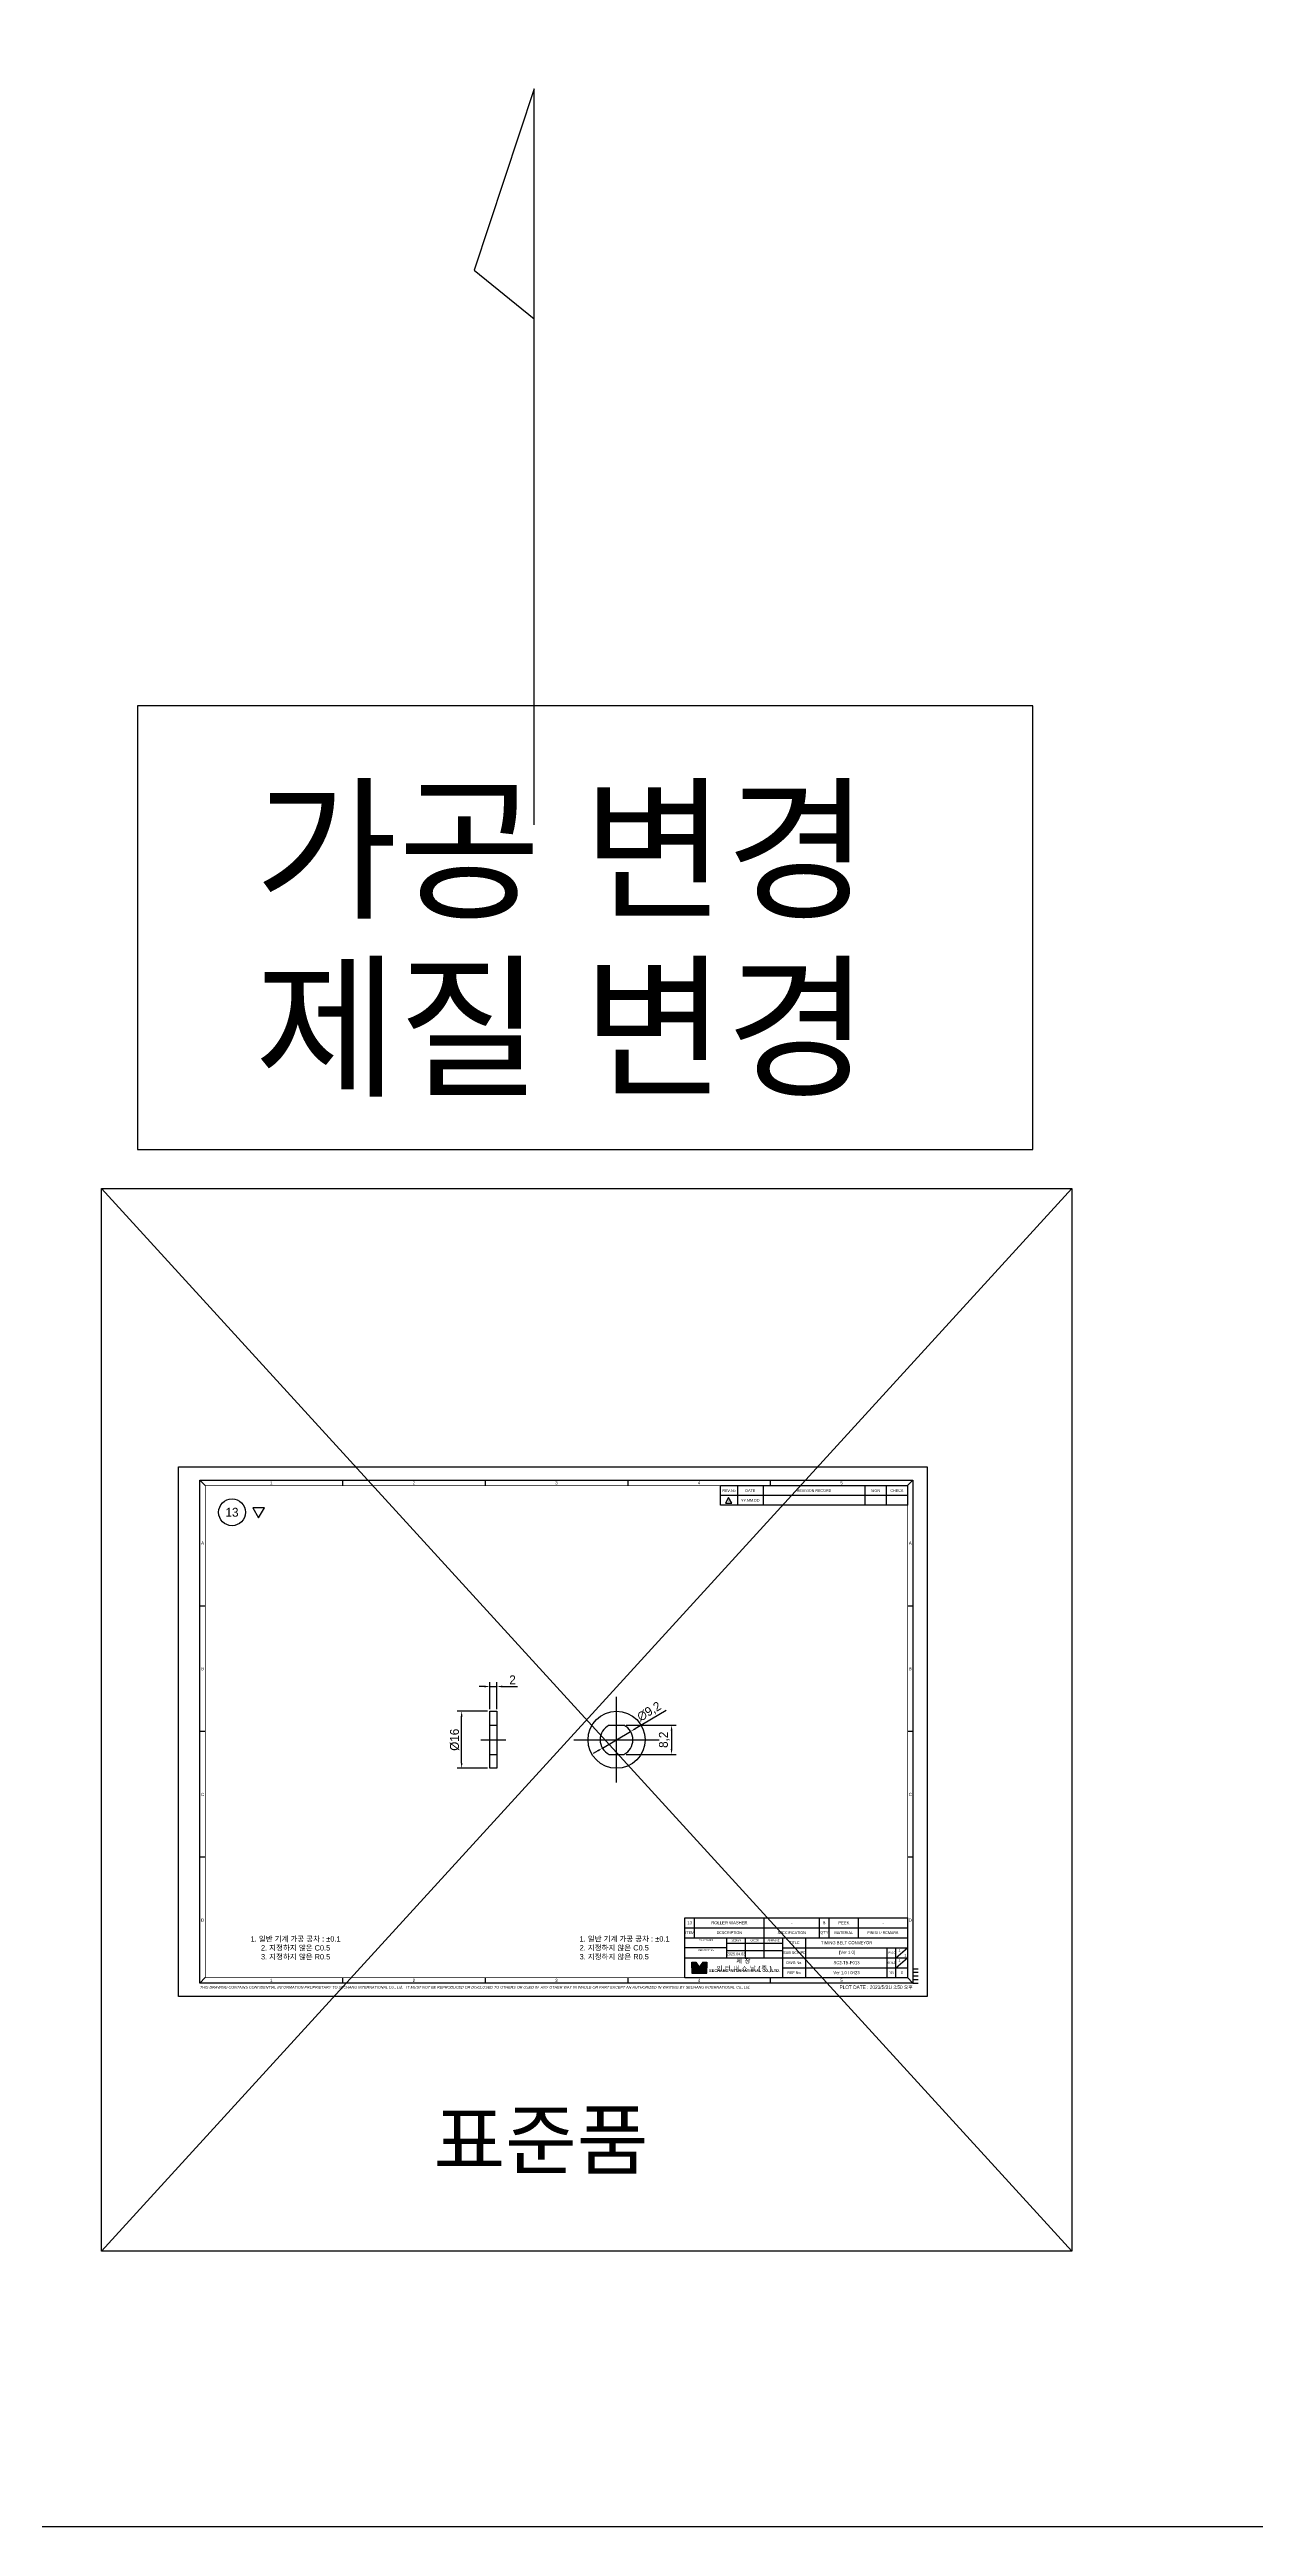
# Model space of a CAD drawing. Header units: inches. Extents: x 0 to 23821, y 0 to 11279.
# Drawn here: x 22038 to 22376, y 1770 to 2465 of the extents above; entities that cross this region are included whole.
import ezdxf
from ezdxf.enums import TextEntityAlignment as Align

# ---------------------------------------------------------------- set-up
doc = ezdxf.new("R2010")
doc.units = ezdxf.units.IN
doc.header["$LTSCALE"] = 10
doc.header["$MEASUREMENT"] = 0
for name, pattern in [('CENTER', [2, 1.25, -0.25, 0.25, -0.25]), ('HIDDEN', [0.375, 0.25, -0.125]), ('PHANTOM', [2.5, 1.25, -0.25, 0.25, -0.25, 0.25, -0.25])]:
    doc.linetypes.add(name, pattern=pattern)
doc.layers.get('Defpoints').update_dxf_attribs({"color": 8})
for name, color, linetype in [('11', 1, 'CENTER'), ('22', 2, 'HIDDEN'), ('66', 6, 'PHANTOM'), ('CENTER LINE', 1, 'CENTER'), ('D', 3, 'Continuous'), ('HIDDEN LINE', 4, 'HIDDEN'), ('T', 3, 'Continuous')]:
    doc.layers.add(name, color=color, linetype=linetype)
doc.styles.add('SCI', font='')
doc.styles.get('SCI').set_extended_font_data('Gulim')
doc.dimstyles.new('SCH', dxfattribs={"dimtxt": 2.5, "dimasz": 2, "dimexe": 1.25, "dimexo": 0.625, "dimtad": 1, "dimdec": 8, "dimtxsty": 'SCI', "dimcen": 2.5, "dimclrd": 4, "dimclre": 4, "dimclrt": 7, "dimadec": 8, "dimazin": 2, "dimtfac": 1, "dimtdec": 8, "dimtmove": 0, "dimatfit": 3, "dimfxl": 1, "dimarcsym": 0})

# ---------------------------------------------------------------- blocks, each defined once
blk = doc.blocks.new('A$C5b8731fd')
for p, q in [((0, 0), (-2.3, -3.9)), ((2.3, -3.9), (0, 0)), ((-2.3, -3.9), (2.3, -3.9))]:
    blk.add_line(p, q)
blk = doc.blocks.new('*U568')
at = {"color": 2}
blk.add_lwpolyline([(0, 0), (1.5, 2.6), (-1.5, 2.6)], close=True, dxfattribs=at)
blk = doc.blocks.new('SECHANG TITLE')
h = blk.add_hatch(color=162)
h.dxf.hatch_style = 1
h.paths.add_polyline_path([(6.1, -25.1), (4.2, -25.1), (4.2, -27.9), (7.9, -27.9)])
h.paths.add_polyline_path([(12.1, -25.1), (10.2, -25.1), (8.3, -27.9), (12.1, -27.9)])
h.paths.add_polyline_path([(12.1, -28.1), (4.2, -28.1), (4.2, -30.9), (12.1, -30.9)])
at = {"color": 3}
for p, q in [((125, 0), (125, -33.6)), ((0, -5.6), (125, -5.6)), ((0, -33.6), (0, -5.6)), ((0, -11.2), (125, -11.2)), ((5.5, -11.2), (5.5, -5.6)), ((23.5, -11.2), (23.5, -22.4)), ((34, -22.4), (34, -11.2)), ((44.5, -22.4), (44.5, -5.6)), ((55, -33.6), (55, -11.2)), ((68, -33.6), (68, -11.2)), ((75.5, -11.2), (75.5, -5.6)), ((81, -11.2), (81, -5.6)), ((97.5, -11.2), (97.5, -5.6)), ((23.5, -16.8), (0, -16.8)), ((0, -22.4), (125, -22.4)), ((23.5, -14.2), (55, -14.2)), ((23.5, -18.3), (55, -18.3)), ((55, -16.8), (125, -16.8)), ((113.5, -33.6), (113.5, -16.8)), ((118.5, -22.4), (125, -16.8)), ((118.5, -33.6), (118.5, -16.8)), ((118.5, -28), (125, -22.4)), ((0, -33.6), (125, -33.6)), ((55, -28), (125, -28))]:
    blk.add_line(p, q, dxfattribs=at)
for p, q in [((4, -28), (4, -24.9)), ((4, -24.9), (6.2, -24.9)), ((4.2, -27.9), (4.2, -25.1)), ((4.2, -25.1), (6.1, -25.1)), ((6.1, -25.1), (7.9, -27.9)), ((6.2, -24.9), (8.1, -27.8)), ((10.1, -24.9), (8.1, -27.8)), ((10.2, -25.1), (8.3, -27.9)), ((10.1, -24.9), (12.3, -24.9)), ((10.2, -25.1), (12.1, -25.1)), ((12.1, -25.1), (12.1, -27.9)), ((12.3, -24.9), (12.3, -28)), ((4, -28), (4, -31.1)), ((4, -31.1), (12.3, -31.1)), ((7.9, -27.9), (4.2, -27.9)), ((12.1, -28.1), (4.2, -28.1)), ((4.2, -28.1), (4.2, -30.9)), ((4.2, -30.9), (12.1, -30.9)), ((12.1, -27.9), (8.3, -27.9)), ((12.1, -30.9), (12.1, -28.1)), ((12.3, -31.1), (12.3, -28))]:
    blk.add_line(p, q)
at = {"attachment_point": 5, "style": 'SCI'}
for s, insert, char_height, width in [('ITEM', (2.8, -8.4), 1.5, 5.5), (' CUSTOMER', (11.8, -12.6), 1, 23.5), ('DESCRIPTION', (25, -8.4), 1.5, 39), ('DESIGN', (28.8, -12.7), 1, 10.5), ('CHECK', (39.3, -12.7), 1, 10.5), ('APPROVE', (49.8, -12.7), 1, 10.5), ('SPECIFICATION', (60, -8.4), 1.5, 31), ('TITLE', (61.5, -14), 1.5, 13), ("Q'TY", (78.3, -8.4), 1.5, 5.5), ('MATERIAL', (89.2, -8.4), 1.5, 16.5), ('FINISH / REMARK', (111.2, -8.4), 1.5, 27.5), (' PROJECT No.', (11.8, -18.2), 1, 23.5), ('{\\fGulim|b1|i0|c129|p50;\\T1.45;세창 인터내쇼날(주)}', (33.6, -26.7), 2.5, 38.733), ('SUB SCRIPE', (61.5, -19.6), 1.5, 13), ('DWG No.', (61.5, -25.2), 1.5, 13), ('SCALE', (116, -25.2), 1, 5), (' PAGE', (116, -19.6), 1, 5), ('{\\fGulim|b1|i0|c129|p50;\\T1.05;SECHANG INTERNATIONAL CO., LTD.}', (33.6, -29.8), 1.5, 38.733), ('REF No.', (61.5, -30.8), 1.5, 13), ('REV', (116, -30.8), 1, 5)]:
    blk.add_mtext(s, dxfattribs=dict(at, insert=insert, char_height=char_height, width=width))
blk = doc.blocks.new('SECHANG REV')
at = {"color": 7}
blk.add_line((-52.5, 0), (-52.5, 5.5), dxfattribs=at)
blk.add_line((52.5, 0), (-52.5, 0))
at = {"color": 3}
for p, q in [((-43, 5.5), (-43, 0)), ((-28.5, 5.5), (-28.5, 0)), ((28.5, 5.5), (28.5, 0)), ((40.5, 5.5), (40.5, 0)), ((52.5, 5.5), (52.5, 0))]:
    blk.add_line(p, q, dxfattribs=at)
blk = doc.blocks.new('SECHANG A3')
at = {"color": 2}
for p, q in [((-198, 289.5), (-195, 286.5)), ((-118, 289.5), (-118, 286.5)), ((-38, 289.5), (-38, 286.5)), ((42, 289.5), (42, 286.5)), ((122, 289.5), (122, 286.5)), ((202, 289.5), (199, 286.5)), ((-195, 10.5), (-198, 7.5)), ((-118, 10.5), (-118, 7.5)), ((-38, 10.5), (-38, 7.5)), ((42, 10.5), (42, 7.5)), ((122, 10.5), (122, 7.5)), ((199, 10.5), (202, 7.5))]:
    blk.add_line(p, q, dxfattribs=at)
at = {"color": 3}
blk.add_line((94, 286.5), (199, 286.5), dxfattribs=at)
for p, q in [((-198, 219), (-195, 219)), ((199, 219), (202, 219)), ((-195, 148.5), (-198, 148.5)), ((202, 148.5), (199, 148.5)), ((-195, 78), (-198, 78)), ((202, 78), (199, 78)), ((202, 15.5), (205, 15.5))]:
    blk.add_line(p, q)
at = {"color": 1}
blk.add_lwpolyline([(-210, 297), (210, 297), (210, 0), (-210, 0)], close=True, dxfattribs=at)
at = {"color": 2}
blk.add_lwpolyline([(-198, 289.5), (202, 289.5), (202, 7.5), (-198, 7.5)], close=True, dxfattribs=at)
at = {"const_width": 0.4}
blk.add_lwpolyline([(-195, 286.5), (199, 286.5), (199, 10.5), (-195, 10.5)], close=True, dxfattribs=at)
at = {"layer": '11', "ltscale": 5}
blk.add_line((202, 11.5), (205, 11.5), dxfattribs=at)
at = {"layer": '22', "ltscale": 5}
blk.add_line((202, 13.5), (205, 13.5), dxfattribs=at)
at = {"layer": '66', "ltscale": 3}
blk.add_line((202, 9.5), (205, 9.5), dxfattribs=at)
at = {"layer": 'T'}
blk.add_line((202, 7.5), (205, 7.5), dxfattribs=at)
for name, p in [('SECHANG REV', (146.5, 281)), ('SECHANG TITLE', (74, 44.1))]:
    blk.add_blockref(name, p)
at = {"linetype": 'Continuous', "style": 'SCI'}
blk.add_text('PLOT DATE : 2023/5/31/ 3:50 오후', height=1.92, dxfattribs=at).set_placement((201.9, 4.2), align=Align.RIGHT)
at = {"color": 2, "style": 'SCI'}
for s, insert, char_height, width, attachment_point in [('1', (-158, 288), 1.7, 80, 5), ('2', (-78, 288), 1.7, 80, 5), ('3', (2, 288), 1.7, 80, 5), ('4', (82, 288), 1.7, 80, 5), ('5', (162, 288), 1.7, 80, 5), ('A', (-196.5, 254.3), 1.7, 3, 5), ('A', (200.5, 254.3), 1.7, 3, 5), ('B', (-196.5, 183.8), 1.7, 3, 5), ('B', (200.5, 183.8), 1.7, 3, 5), ('C', (-196.5, 113.3), 1.7, 3, 5), ('C', (200.5, 113.3), 1.7, 3, 5), ('D', (-196.5, 42.8), 1.7, 3, 5), ('D', (200.5, 42.8), 1.7, 3, 5), ('1. 일반 기계 가공 공차 : ±0.1\\P2. 지정하지 않은 C0.5\\P3. 지정하지 않은 R0.5', (15, 27.1), 3, 83.582, 4), ('TIMING BELT CONVEYOR', (164.8, 30.1), 1.7, 45.5, 5), ('2025.04.03', (102.8, 23.8), 1.5, 10.5, 5), ('\\pi1.42726;1', (195.8, 23.1), 1.5, 3.25, 4), ('1', (-158, 9), 1.7, 80, 5), ('2', (-78, 9), 1.7, 80, 5), ('3', (2, 9), 1.7, 80, 5), ('4', (82, 9), 1.7, 80, 5), ('5', (162, 9), 1.7, 80, 5)]:
    blk.add_mtext(s, dxfattribs=dict(at, insert=insert, char_height=char_height, width=width, attachment_point=attachment_point))
at = {"char_height": 1.5, "attachment_point": 5, "style": 'SCI'}
for s, insert, width in [('REV.No', (98.8, 283.7), 9.5), ('DATE', (110.8, 283.7), 14.5), ('REVISION RECORD', (146.5, 283.7), 57), ('SIGN', (181, 283.7), 12), ('CHECK', (193, 283.7), 12)]:
    blk.add_mtext(s, dxfattribs=dict(at, insert=insert, width=width))
at = {"color": 3, "insert": (-198, 5), "char_height": 1.5, "width": 400.024, "attachment_point": 4, "style": 'SCI'}
blk.add_mtext('{\\fArial|b0|i1|c0|p34;THIS DRAWING CONTAINS CONFIDENTIAL INFORMATION PROPRIETARY TO SECHANG INTERNATIONAL Co., Ltd.   IT MUST NOT BE REPRODUCED OR DISCLOSED TO OTHERS OR USED IN  ANY OTHER WAY IN WHOLE OR PART EXCEPT AN AUTHORIZED IN WRITING BY SECHANG INTERNATIONAL Co., Ltd.  }', dxfattribs=at)
blk = doc.blocks.new('A$C22515e4a')
at = {"color": 3}
for p, q in [((0, 0), (125, 0)), ((0, -5.6), (0, 0)), ((5.5, -5.6), (5.5, 0)), ((44.5, -5.6), (44.5, 0)), ((75.5, -5.6), (75.5, 0)), ((81, -5.6), (81, 0)), ((97.5, -5.6), (97.5, 0)), ((125, 0), (125, -5.6))]:
    blk.add_line(p, q, dxfattribs=at)
blk = doc.blocks.new('V1A$C547bb624')
blk.add_lwpolyline([(-3, 8), (-1, 8), (-1, -8), (-3, -8)], close=True)
at = {"layer": 'CENTER LINE', "ltscale": 0.9375}
blk.add_line((-5.525, 0), (1.525, 0), dxfattribs=at)
at = {"layer": 'HIDDEN LINE', "ltscale": 1.875}
for p, q in [((-3, 4.1), (-1, 4.1)), ((-3, -4.1), (-1, -4.1))]:
    blk.add_line(p, q, dxfattribs=at)
blk = doc.blocks.new('V1A$Cbbe3f1bf')
for p, q in [((-2.09, 4.1), (2.09, 4.1)), ((-2.09, -4.1), (2.09, -4.1))]:
    blk.add_line(p, q)
blk.add_circle((0, 0), 8)
for start, end in [(116.96239, 243.03761), (296.96239, 63.03761)]:
    blk.add_arc((0, 0), 4.6, start, end)
at = {"layer": 'CENTER LINE', "ltscale": 3.6}
for p, q in [((0, -12), (0, 12)), ((-12, 0), (12, 0))]:
    blk.add_line(p, q, dxfattribs=at)
blk = doc.blocks.new('*D1036')
at = {"color": 4, "lineweight": -2, "transparency": 16777216}
for p, q in [((22160.66, 1999.08), (22152.16, 1999.08)), ((22153.41, 1984.58), (22153.41, 1997.58)), ((22160.66, 1983.08), (22152.16, 1983.08))]:
    blk.add_line(p, q, dxfattribs=at)
at = {"color": 4, "transparency": 16777216}
for points in [[(22153.16, 1997.58), (22153.66, 1997.58), (22153.41, 1999.08)], [(22153.16, 1984.58), (22153.66, 1984.58), (22153.41, 1983.08)]]:
    blk.add_solid(points, dxfattribs=at)
at = {"layer": 'Defpoints', "color": 0, "transparency": 16777216}
for p in [(22153.41, 1999.08), (22161.29, 1999.08), (22161.29, 1983.08)]:
    blk.add_point(p, dxfattribs=at)
at = {"color": 7, "transparency": 16777216, "insert": (22151.44, 1991.08), "char_height": 2.5, "attachment_point": 5, "rotation": 90, "style": 'SCI'}
blk.add_mtext('%%c16', dxfattribs=at)
blk = doc.blocks.new('*D1037')
at = {"color": 4, "lineweight": -2, "transparency": 16777216}
for p, q in [((22159.79, 2006.01), (22158.29, 2006.01)), ((22161.29, 1999.7), (22161.29, 2007.26)), ((22161.29, 2006.01), (22163.29, 2006.01)), ((22163.29, 1999.7), (22163.29, 2007.26)), ((22164.79, 2006.01), (22169.09, 2006.01))]:
    blk.add_line(p, q, dxfattribs=at)
at = {"color": 4, "transparency": 16777216}
for points in [[(22159.79, 2006.26), (22159.79, 2005.76), (22161.29, 2006.01)], [(22164.79, 2006.26), (22164.79, 2005.76), (22163.29, 2006.01)]]:
    blk.add_solid(points, dxfattribs=at)
at = {"layer": 'Defpoints', "color": 0, "transparency": 16777216}
for p in [(22163.29, 2006.01), (22161.29, 1999.08), (22163.29, 1999.08)]:
    blk.add_point(p, dxfattribs=at)
at = {"color": 7, "transparency": 16777216, "insert": (22167.69, 2007.89), "char_height": 2.5, "attachment_point": 5, "style": 'SCI'}
blk.add_mtext('2', dxfattribs=at)
blk = doc.blocks.new('*D983')
at = {"color": 4, "lineweight": -2, "transparency": 16777216}
for p, q in [((22210.82, 1999.3), (22202.12, 1994.17)), ((22191.61, 1987.98), (22190.31, 1987.22)), ((22192.9, 1988.74), (22200.82, 1993.41))]:
    blk.add_line(p, q, dxfattribs=at)
at = {"color": 4, "transparency": 16777216}
for points in [[(22201.99, 1994.39), (22202.24, 1993.96), (22200.82, 1993.41)], [(22191.48, 1988.2), (22191.73, 1987.76), (22192.9, 1988.74)]]:
    blk.add_solid(points, dxfattribs=at)
at = {"layer": 'Defpoints', "color": 0, "transparency": 16777216}
for p in [(22192.9, 1988.74), (22200.82, 1993.41)]:
    blk.add_point(p, dxfattribs=at)
at = {"color": 7, "transparency": 16777216, "insert": (22206.07, 1998.9), "char_height": 2.5, "attachment_point": 5, "rotation": 30.51594, "style": 'SCI'}
blk.add_mtext('∅9,2', dxfattribs=at)
blk = doc.blocks.new('*D984')
at = {"color": 4, "lineweight": -2, "transparency": 16777216}
for p, q in [((22199.57, 1995.18), (22213.55, 1995.18)), ((22212.3, 1993.68), (22212.3, 1988.48)), ((22199.57, 1986.98), (22213.55, 1986.98))]:
    blk.add_line(p, q, dxfattribs=at)
at = {"color": 4, "transparency": 16777216}
for points in [[(22212.05, 1993.68), (22212.55, 1993.68), (22212.3, 1995.18)], [(22212.05, 1988.48), (22212.55, 1988.48), (22212.3, 1986.98)]]:
    blk.add_solid(points, dxfattribs=at)
at = {"layer": 'Defpoints', "color": 0, "transparency": 16777216}
for p in [(22198.95, 1995.18), (22198.95, 1986.98), (22212.3, 1986.98)]:
    blk.add_point(p, dxfattribs=at)
at = {"color": 7, "transparency": 16777216, "insert": (22210.24, 1991.08), "char_height": 2.5, "attachment_point": 5, "rotation": 90, "style": 'SCI'}
blk.add_mtext('8,2', dxfattribs=at)

msp = doc.modelspace()

# ---------------------------------------------------------------- linework, layer by layer
msp.add_lwpolyline([(16750, 1770.46366694), (23820.81798648, 1770.46366694), (23820.81798648, 2874.08069523), (16750, 2874.08069523)], close=True)
msp.add_circle((22089, 2054.86632666), 3.75)
at = {"layer": 'D'}
for p, q in [((22173.71752191, 2454.04758195), (22156.88802441, 2403.20797069)), ((22173.71752191, 2247.63673007), (22173.71752191, 2454.04758195)), ((22156.88802441, 2403.20797069), (22173.71752191, 2389.51718774)), ((22052.35447558, 2145.71025841), (22324.57334686, 1847.70465967)), ((22052.35447558, 1847.70465967), (22324.57334686, 2145.71025841))]:
    msp.add_line(p, q, dxfattribs=at)
for points in [[(22062.49013505, 2281.07095616), (22062.49013505, 2156.62304995), (22313.65142744, 2156.62304995), (22313.65142744, 2281.07095616)], [(22052.35447558, 2145.71025841), (22324.57334686, 2145.71025841), (22324.57334686, 1847.70465967), (22052.35447558, 1847.70465967)]]:
    msp.add_lwpolyline(points, close=True, dxfattribs=at)

# ---------------------------------------------------------------- block references
for name, p, xscale, yscale, zscale in [('SECHANG A3', (22179, 1919.11632666), 0.5, 0.5, 0.5), ('*U568', (22096.47109874, 2053.27735565), 1.083333333333445, 1.083333333333445, 1.083333333333445), ('SECHANG REV', (22252.25, 2056.86632666), 0.5, 0.5, 0.5), ('A$C5b8731fd', (22228.30451915, 2059.03272671), 0.3999999999999999, 0.3999999999999999, 0.3999999999999999), ('A$C22515e4a', (22216, 1941.16632666), 0.5, 0.5, 0.5)]:
    msp.add_blockref(name, p, dxfattribs=dict(xscale=xscale, yscale=yscale, zscale=zscale))
for name, p in [('V1A$Cbbe3f1bf', (22196.86039219, 1991.07709421)), ('V1A$C547bb624', (22164.28763023, 1991.07709421))]:
    msp.add_blockref(name, p)

# ---------------------------------------------------------------- texts
at = {"color": 2, "style": 'SCI'}
for s, insert, char_height, width, attachment_point in [('13', (22089, 2054.86632666), 2.5, 7.5, 5), ('13', (22217.375, 1939.76632666), 0.85, 2.75, 5), ('ROLLER WASHER', (22228.5, 1939.76632666), 0.85, 20.0838800859, 5), ('-', (22246, 1939.76632666), 0.85, 15.5, 5), ('8', (22255.125, 1939.76632666), 0.85, 2.75, 5), ('PEEK', (22260.625, 1939.76632666), 0.85, 8.25, 5), ('-', (22271.625, 1939.76632666), 0.85, 13.75, 5), ('1. 일반 기계 가공 공차 : ±0.1\\P2. 지정하지 않은 C0.5\\P3. 지정하지 않은 R0.5', (22106.83303359, 1932.65192822), 1.5, 41.7909183144, 5), (' [Ver 1.0]', (22261.375, 1931.36632666), 0.85, 22.75, 5), ('\\pi0.71363;1', (22275.25, 1932.06632666), 0.75, 1.625, 4), ('Ver 1.0 / 0423', (22261.375, 1925.76632666), 0.85, 22.75, 5), ('SC2-TB-P013', (22261.375, 1928.56632666), 0.85, 22.75, 5), ('\\pi0.71363;1', (22275.25, 1929.26632666), 0.75, 1.625, 4), ('\\pi1.39431;0', (22275.25, 1925.76632666), 0.75, 3.25, 4), ('\\pi16.65776;표준품', (22128.88164383, 1886.85941475), 16, 94.7802370477, 1)]:
    msp.add_mtext(s, dxfattribs=dict(at, insert=insert, char_height=char_height, width=width, attachment_point=attachment_point))
at = {"attachment_point": 5, "style": 'SCI'}
for s, insert, char_height, width in [('{\\fGulim|b0|i0|c129|p50;1}', (22228.30451915, 2058.05761202), 0.6, 1.8015447416), ('YY.MM.DD', (22234.375, 2058.21632666), 0.75, 7.25), ('-', (22252.25, 2058.21632666), 0.75, 28.5), ('-', (22269.5, 2058.21632666), 0.75, 6), ('-', (22275.5, 2058.21632666), 0.75, 6)]:
    msp.add_mtext(s, dxfattribs=dict(at, insert=insert, char_height=char_height, width=width))
at = {"layer": 'D', "style": 'SCI'}
for s, p in [('가공 변경', (22095.39434982, 2224.71206804)), ('제질 변경', (22095.39434982, 2174.88137219))]:
    msp.add_text(s, height=32, dxfattribs=at).set_placement(p)

# ---------------------------------------------------------------- dimensions: what is measured, and where the dimension line sits
dim = msp.add_linear_dim(base=(22163.28763023, 2006.01246677), p1=(22161.28763023, 1999.07709421), p2=(22163.28763023, 1999.07709421), dimstyle='SCH', override={"dimasz": 1.5})
dim.commit()
dim.dimension.update_dxf_attribs({"geometry": '*D1037', "text_midpoint": (22167.68992717, 2007.89079567)})
dim = msp.add_diameter_dim_2p(p1=(22192.8975476358, 1988.7413153161), p2=(22200.8232367427, 1993.4128731057), dimstyle='SCH', override={"dimasz": 1.5})
dim.commit()
dim.dimension.update_dxf_attribs({"geometry": '*D983', "text_midpoint": (22206.0654419783, 1998.8955902198)})
dim = msp.add_linear_dim(base=(22153.407676056, 1999.0770942109), p1=(22161.2876302334, 1983.0770942109), p2=(22161.2876302334, 1999.0770942109), angle=90, text='%%c<>', dimstyle='SCH', override={"dimasz": 1.5})
dim.commit()
dim.dimension.update_dxf_attribs({"geometry": '*D1036', "text_midpoint": (22151.4361381066, 1991.0770942109)})
dim = msp.add_linear_dim(base=(22212.2985907499, 1986.9770942109), p1=(22198.9460575507, 1995.1770942109), p2=(22198.9460575507, 1986.9770942109), angle=90, dimstyle='SCH', override={"dimasz": 1.5})
dim.commit()
dim.dimension.update_dxf_attribs({"geometry": '*D984', "text_midpoint": (22210.2371726407, 1991.0770942109)})

doc.saveas('drawing.dxf')
